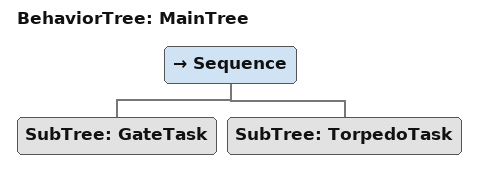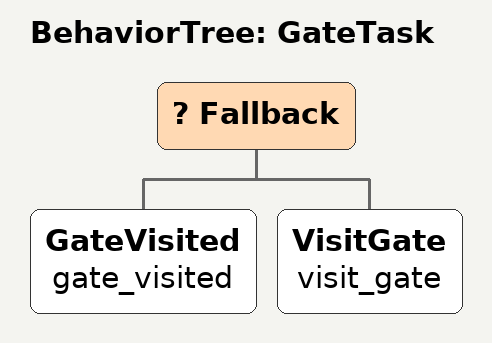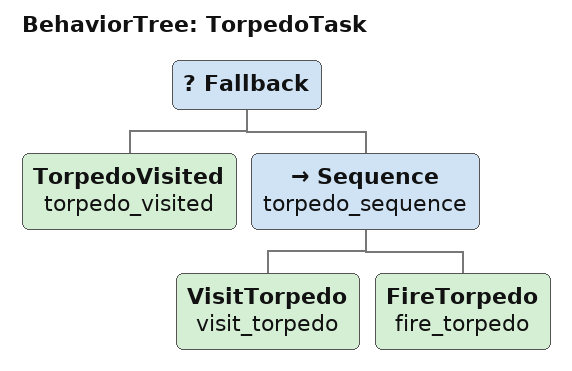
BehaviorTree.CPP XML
<root BTCPP_format="4" >
    <BehaviorTree ID="MainTree">
        <Sequence>
            <SubTree ID="GateTask"/>
            <SubTree ID="TorpedoTask"/>
        </Sequence>
    </BehaviorTree>

    <BehaviorTree ID="GateTask">
        <Fallback>
            <GateVisited name="gate_visited"/>
            <VisitGate name="visit_gate"/>
        </Fallback>
    </BehaviorTree>

    <BehaviorTree ID="TorpedoTask">
        <Fallback>
            <TorpedoVisited name="torpedo_visited"/>
            <Sequence name="torpedo_sequence">
                <VisitTorpedo name="visit_torpedo"/>
                <FireTorpedo name="fire_torpedo"/>
            </Sequence>
        </Fallback>
    </BehaviorTree>
 </root>
